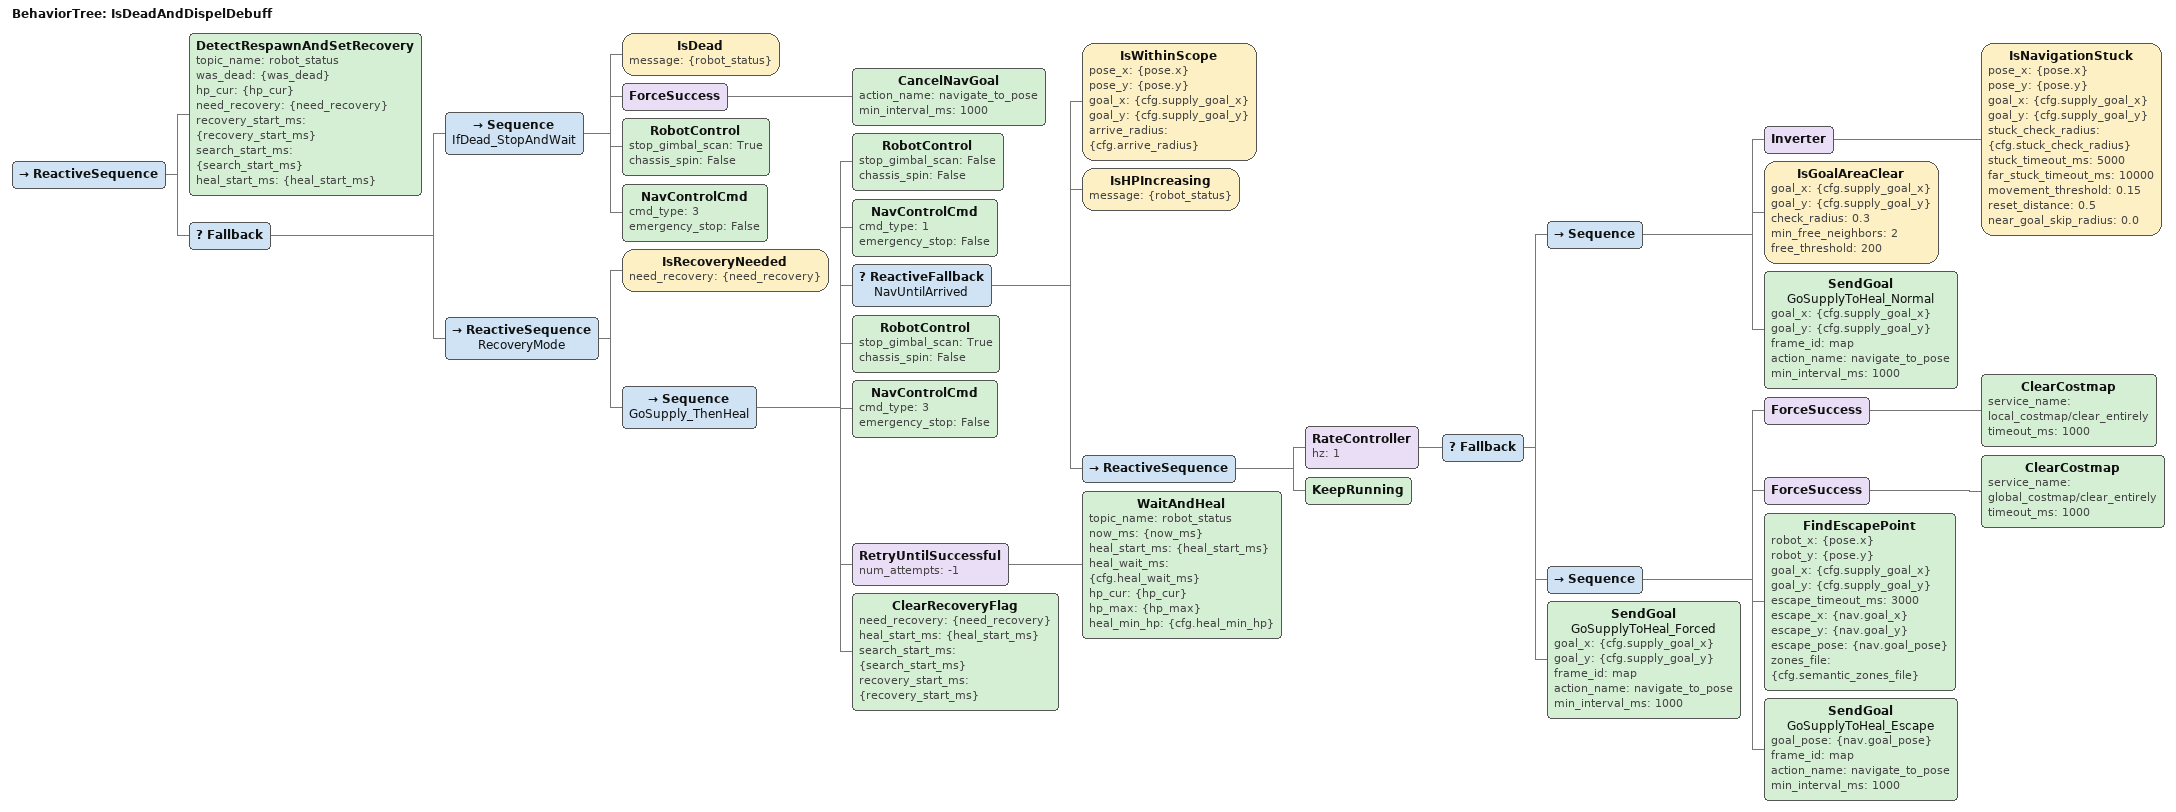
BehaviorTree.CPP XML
<root BTCPP_format="4">
    <BehaviorTree ID="IsDeadAndDispelDebuff">
        <ReactiveSequence>

            <!-- 0. 每次 tick 都执行：持续跟踪 was_dead / 检测复活沿 -->
            <DetectRespawnAndSetRecovery
                topic_name="robot_status"
                was_dead="{was_dead}"
                hp_cur="{hp_cur}"
                need_recovery="{need_recovery}"
                recovery_start_ms="{recovery_start_ms}"
                search_start_ms="{search_start_ms}"
                heal_start_ms="{heal_start_ms}"/>

            <!-- 1. 根据当前状态选择分支（两个都 FAILURE = 正常存活，子树 FAILURE） -->
            <Fallback>

                <!-- A. 战亡：取消导航+停车等待复活读条结束 -->
                <Sequence name="IfDead_StopAndWait">
                    <IsDead message="{robot_status}"/>
                    <ForceSuccess>
                        <CancelNavGoal action_name="navigate_to_pose" min_interval_ms="1000"/>
                    </ForceSuccess>
                    <RobotControl stop_gimbal_scan="True"
                                  chassis_spin="False"/>
                    <NavControlCmd cmd_type="3"
                                   emergency_stop="False"/>
                </Sequence>

                <ReactiveSequence name="RecoveryMode">

                    <IsRecoveryNeeded need_recovery="{need_recovery}"/>

                    <Sequence name="GoSupply_ThenHeal">

                            <!-- 0. 关闭小陀螺（避免从战斗模式切入恢复时 spin 残留） -->
                            <RobotControl stop_gimbal_scan="False"
                                          chassis_spin="False"/>

                            <!-- 1. 启动导航模式 -->
                            <NavControlCmd cmd_type="1" emergency_stop="False"/>

                            <!-- 2. 导航到补给区（到达前持续RUNNING，含卡住检测+逃脱恢复） -->
                            <ReactiveFallback name="NavUntilArrived">
                                <IsWithinScope pose_x="{pose.x}" pose_y="{pose.y}" goal_x="{cfg.supply_goal_x}" goal_y="{cfg.supply_goal_y}" arrive_radius="{cfg.arrive_radius}"/>
                                <!-- HP在回升 → 脱困点恰好在补给区内，视为已到达 -->
                                <IsHPIncreasing message="{robot_status}"/>
                                <ReactiveSequence>
                                    <RateController hz="1">
                                        <Fallback>
                                            <!-- 1) 未卡住 + 目标区域安全 → 正常前往补给区 -->
                                            <Sequence>
                                                <Inverter>
                                                    <IsNavigationStuck pose_x="{pose.x}" pose_y="{pose.y}"
                                                                       goal_x="{cfg.supply_goal_x}"
                                                                       goal_y="{cfg.supply_goal_y}"
                                                                       stuck_check_radius="{cfg.stuck_check_radius}"
                                                                       stuck_timeout_ms="5000"
                                                                       far_stuck_timeout_ms="10000"
                                                                       movement_threshold="0.15"
                                                                       reset_distance="0.5"
                                                                       near_goal_skip_radius="0.0"/>
                                                </Inverter>
                                                <IsGoalAreaClear goal_x="{cfg.supply_goal_x}"
                                                                 goal_y="{cfg.supply_goal_y}"
                                                                 check_radius="0.3"
                                                                 min_free_neighbors="2"
                                                                 free_threshold="200"/>
                                                <SendGoal name="GoSupplyToHeal_Normal"
                                                          goal_x="{cfg.supply_goal_x}"
                                                          goal_y="{cfg.supply_goal_y}"
                                                          frame_id="map"
                                                          action_name="navigate_to_pose" min_interval_ms="1000"/>
                                            </Sequence>
                                            <!-- 2) 脱困：清除代价地图 + 搜索逃脱点（在脱困点等待最多3秒） -->
                                            <Sequence>
                                                <ForceSuccess>
                                                    <ClearCostmap service_name="local_costmap/clear_entirely" timeout_ms="1000"/>
                                                </ForceSuccess>
                                                <ForceSuccess>
                                                    <ClearCostmap service_name="global_costmap/clear_entirely" timeout_ms="1000"/>
                                                </ForceSuccess>
                                                <FindEscapePoint robot_x="{pose.x}" robot_y="{pose.y}"
                                                                 goal_x="{cfg.supply_goal_x}"
                                                                 goal_y="{cfg.supply_goal_y}"
                                                                 escape_timeout_ms="3000"
                                                                 escape_x="{nav.goal_x}"
                                                                 escape_y="{nav.goal_y}"
                                                                 escape_pose="{nav.goal_pose}"
                                                                 zones_file="{cfg.semantic_zones_file}"/>
                                                <SendGoal name="GoSupplyToHeal_Escape"
                                                          goal_pose="{nav.goal_pose}"
                                                          frame_id="map"
                                                          action_name="navigate_to_pose" min_interval_ms="1000"/>
                                            </Sequence>
                                            <!-- 3) 脱困超时3秒 → 不顾风险，强制返航补给区 -->
                                            <SendGoal name="GoSupplyToHeal_Forced"
                                                      goal_x="{cfg.supply_goal_x}"
                                                      goal_y="{cfg.supply_goal_y}"
                                                      frame_id="map"
                                                      action_name="navigate_to_pose" min_interval_ms="1000"/>
                                        </Fallback>
                                    </RateController>
                                    <KeepRunning/>
                                </ReactiveSequence>
                            </ReactiveFallback>

                            <!-- 3. 到达后刹车 -->
                            <RobotControl stop_gimbal_scan="True"
                                          chassis_spin="False"/>
                            <NavControlCmd cmd_type="3"
                                           emergency_stop="False"/>

                            <!-- 4. 到点后按时间+血量门限等待回血 -->
                            <RetryUntilSuccessful num_attempts="-1">
                                <WaitAndHeal
                                    topic_name="robot_status"
                                    now_ms="{now_ms}"
                                    heal_start_ms="{heal_start_ms}"
                                    heal_wait_ms="{cfg.heal_wait_ms}"
                                    hp_cur="{hp_cur}"
                                    hp_max="{hp_max}"
                                    heal_min_hp="{cfg.heal_min_hp}"/>
                            </RetryUntilSuccessful>

                            <!-- 5. 退出恢复模式 -->
                            <ClearRecoveryFlag
                                need_recovery="{need_recovery}"
                                heal_start_ms="{heal_start_ms}"
                                search_start_ms="{search_start_ms}"
                                recovery_start_ms="{recovery_start_ms}"/>

                    </Sequence>

                </ReactiveSequence>

            </Fallback>

        </ReactiveSequence>
    </BehaviorTree>

</root>
